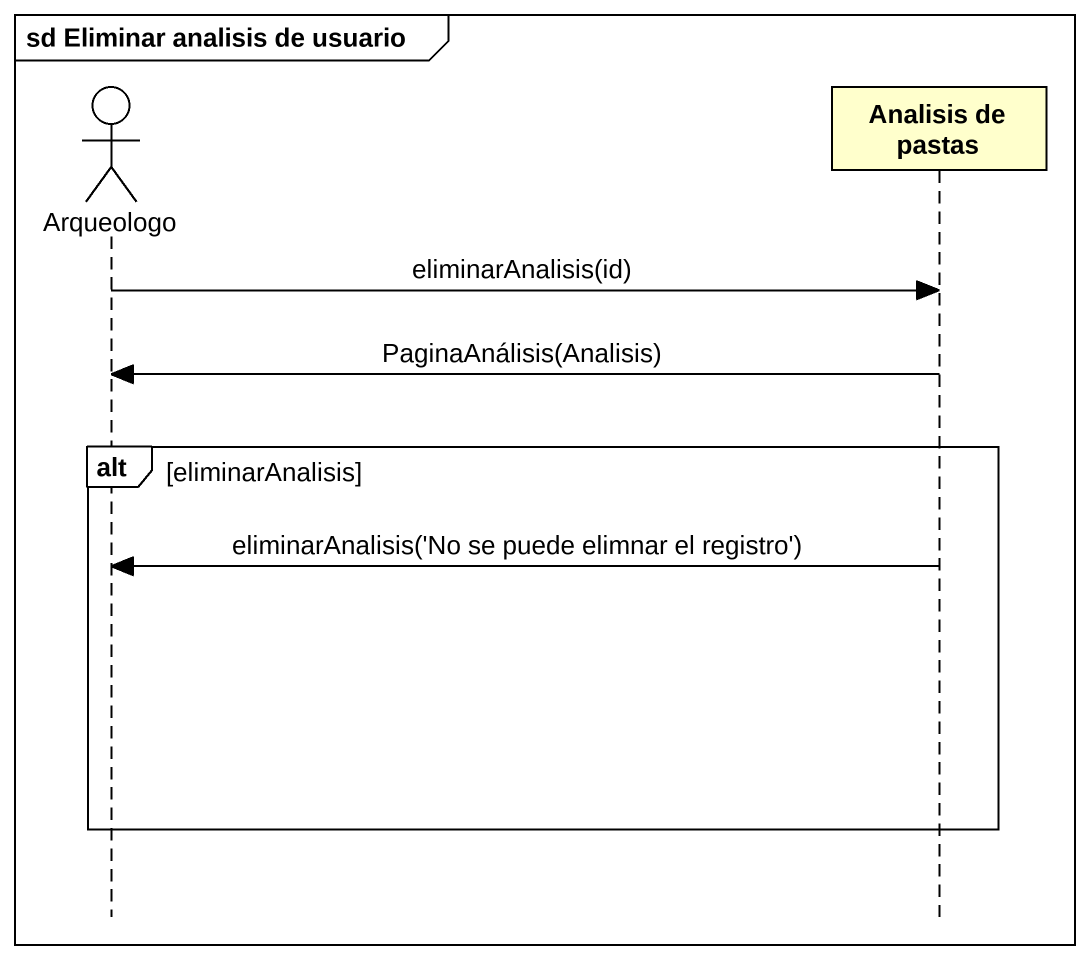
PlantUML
@startuml
mainframe sd Eliminar analisis de usuario
hide footbox
actor Arqueologo
participant "Analisis de pastas" as Analisis_de_pastas

Arqueologo -> Analisis_de_pastas : eliminarAnalisis(id)
Analisis_de_pastas -> Arqueologo : PaginaAnálisis(Analisis)
alt eliminarAnalisis
  Analisis_de_pastas -> Arqueologo : eliminarAnalisis('No se puede elimnar el registro')
end
@enduml
